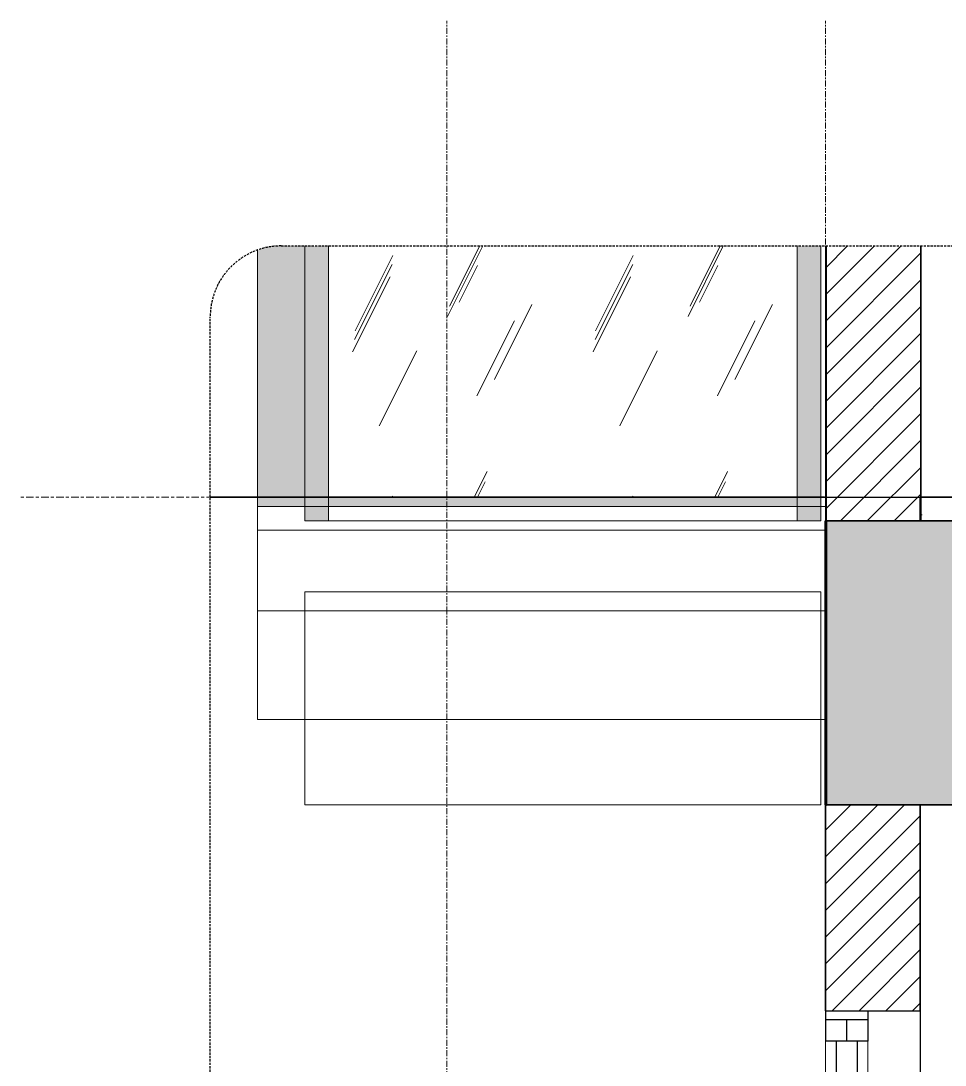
# Model space of a CAD drawing. Header units: millimetres. Extents: x 66631 to 260610, y 416 to 78637.
# Drawn here: x 95185 to 97138, y 4400 to 6606 of the extents above; entities that cross this region are included whole.
import ezdxf

# ---------------------------------------------------------------- set-up
doc = ezdxf.new("R2010")
doc.units = ezdxf.units.MM
for name, pattern in [('Centre', [31.75, 6.35, -4.7625, 15.875, -4.7625]), ('Grid Line', [22.225, 12.7, -3.175, 3.175, -3.175]), ('Hidden', [7.14375, 4.7625, -2.38125]), ('IMPORT-CENTER _2_', [40.64, 25.4, -5.08, 5.08, -5.08])]:
    doc.linetypes.add(name, pattern=pattern)
for name, color, linetype, lineweight in [('0-5', 130, 'Continuous', 5), ('A-DETL-GENF', 92, 'Continuous', 18), ('A-DETL-GENF-4', 92, 'Hidden', 25), ('A-DETL-GENF-5', 9, 'Continuous', 18), ('A-DETL-MEDM', 33, 'Continuous', 35), ('A-FLOR', 192, 'Continuous', 18), ('A-FLOR-3', 7, 'Continuous', 18), ('A-FLOR-FNSH-1', 250, 'Continuous', 35), ('A-FLOR-LEVL-2', 51, 'Centre', 9), ('A-FLOR-PATT-1', 253, 'Continuous', 18), ('A-FLOR-PATT-3', 67, 'Continuous', 18), ('A-GLAZ', 151, 'Continuous', 18), ('A-GLAZ-3', 151, 'Continuous', 25), ('A-GLAZ-CURT', 52, 'Continuous', 18), ('A-GLAZ-CURT-3', 9, 'Continuous', 18), ('A-GLAZ-CWMG', 51, 'Continuous', 18), ('A-GLAZ-CWMG-2', 9, 'Continuous', 18), ('A-WALL', 113, 'Continuous', 18), ('A-WALL-2', 250, 'Continuous', 35), ('A-WALL-3', 7, 'Continuous', 18), ('A-WALL-PATT-2', 111, 'Continuous', 18), ('G-IMPT', 8, 'Continuous', 18), ('G-IMPT-4', 8, 'IMPORT-CENTER _2_', 18), ('M-EQPM', 50, 'Continuous', 18), ('M-EQPM-3', 50, 'Continuous', 25), ('S-BEAM-1', 71, 'Continuous', 5), ('S-BEAM-2', 7, 'Continuous', 18), ('S-BEAM-3', 90, 'Continuous', 50), ('S-COLS-9', 7, 'Continuous', 18), ('S-GRID-1', 1, 'Grid Line', 9)]:
    doc.layers.add(name, color=color, linetype=linetype, lineweight=lineweight)
pattern_1 = [(50, (-40799.18, 15875), (364.368, -31.878), [38.1, -419.1]), (355, (-40799.2, 15875), (-70.486, 382.113), [30.48, -335.28]), (100.451, (-40768.82, 15872.34), (293.885, 350.233), [32.38, -356.18]), (46.184, (-40799.2, 15976.6), (542.158, -84.086), [57.15, -628.65]), (96.636, (-40754, 15969.6), (474.805, 494.855), [48.57, -534.27]), (351.184, (-40799.2, 15976.6), (474.81, 494.85), [45.72, -502.92]), (21, (-40748.38, 15951.2), (303.2285, -204.5305), [38.1, -419.1]), (326, (-40748.4, 15951.2), (123.604, 368.376), [30.48, -335.28]), (71.451, (-40723.1, 15934.16), (426.834, 163.843), [32.38, -356.18]), (37.5, (-40799.18, 15875), (6.1766, 169.1102), [3.353, -327.863, 3.353, -337.007, -336.55]), (37.5, (-40799.18, 15875), (6.1766, 169.1102), [-671.576, 3.353, -333.197]), (7.5, (-40799.18, 15875), (133.639, 200.3615), [3.353, -190.703, 3.353, -320.243, -128.27]), (7.5, (-40799.18, 15875), (133.639, 200.3615), [-517.652, 3.353, -124.917]), (327.5, (-40912.47, 15875), (271.1818, -11.4584), [3.353, -123.647, 3.353, -392.887, -525.78]), (327.5, (-40912.47, 15875), (271.1818, -11.4584), [-523.24, 3.353, -522.427]), (317.5, (-40963.27, 15875), (296.2585, 50.853), [3.353, -161.747, 3.353, -259.791, -373.38]), (317.5, (-40963.27, 15875), (296.2585, 50.853), [-428.244, 3.353, -370.027]), (45, (-40799.18, 15875), (-125.7236, 125.7236), []), (45, (-40799.18, 16065.5), (-125.7236, 125.7236), [])]
pattern_2 = [(45, (100623.06, 15875), (-28.28427, 28.28427), [])]

# ---------------------------------------------------------------- blocks, each defined once
blk = doc.blocks.new('NCV_TKTC_KET CAU_rvt-3-TKCS_CĂN HỘ LOẠI 1B - MẶT CẮT 2')
at = {"layer": 'A-FLOR-PATT-1'}
h = blk.add_hatch(dxfattribs=at)
h.set_pattern_fill('FP_5', color=256, style=0, pattern_type=2)
h.set_pattern_definition(pattern_1)
h.paths.add_polyline_path([(-43642.8, 5380), (-42425.5, 5380), (-42425.5, 5385), (-44235.3, 5385), (-44235.3, 5380)])
h.paths.add_polyline_path([(-44535.3, 5380), (-44535.3, 5550), (-44536.9, 5550), (-44536.9, 5380)])
h = blk.add_hatch(dxfattribs=at)
h.set_pattern_fill('FP_5', color=256, style=0, pattern_type=2)
h.set_pattern_definition(pattern_1)
h.paths.add_polyline_path([(-43642.8, 5380), (-42425.5, 5380), (-42425.5, 5385), (-44235.3, 5385), (-44235.3, 5380)])
h.paths.add_polyline_path([(-44535.3, 5380), (-44535.3, 5550), (-44536.9, 5550), (-44536.9, 5380)])
at = {"layer": 'S-BEAM-1'}
blk.add_hatch(color=256, dxfattribs=at).paths.add_polyline_path([(-44535.3, 4950), (-44535.3, 5380), (-44536.9, 5380), (-44536.9, 4950)])
at = {"layer": 'A-FLOR-3'}
for p, q in [((-45737.4, 5530), (-44536.9, 5530)), ((-45737.4, 5360), (-45737.4, 5530)), ((-44536.9, 5360), (-45737.4, 5360))]:
    blk.add_line(p, q, dxfattribs=at)
at = {"layer": 'A-FLOR-FNSH-1'}
for p, q in [((-44536.9, 5550), (-44535.3, 5550)), ((-44536.9, 5380), (-44536.9, 5550)), ((-44536.9, 5380), (-44535.3, 5380))]:
    blk.add_line(p, q, dxfattribs=at)
at = {"layer": 'S-BEAM-2'}
for p, q in [((-45737.4, 5530), (-44536.9, 5530)), ((-45737.4, 5530), (-45737.4, 5130)), ((-44536.9, 5130), (-45737.4, 5130))]:
    blk.add_line(p, q, dxfattribs=at)
at = {"layer": 'S-BEAM-3'}
for p, q in [((-44536.9, 5550), (-44535.3, 5550)), ((-44536.9, 5550), (-44536.9, 4950)), ((-44535.3, 4950), (-44536.9, 4950))]:
    blk.add_line(p, q, dxfattribs=at)
at = {"layer": 'S-COLS-9'}
blk.add_line((-44536.9, 5550), (-44536.9, 6130.7), dxfattribs=at)
blk = doc.blocks.new('NCV_TKTC_TANG 2_rvt-3-TKCS_CĂN HỘ LOẠI 1B - MẶT CẮT 2')
at = {"layer": 'A-FLOR-PATT-3'}
h = blk.add_hatch(dxfattribs=at)
h.set_pattern_fill('FP_7', color=256, style=0, pattern_type=2)
h.set_pattern_definition([(0, (-40799.183, 15875), (203.2, 50.8), [16.764, -135.636, 16.764, -135.636, -812.8]), (0, (-40799.183, 15875), (203.2, 50.8), [-304.8, 16.764, -288.036, 16.764, -135.636, -355.6]), (0, (-40799.183, 15875), (203.2, 50.8), [-762, 16.764, -84.836, 16.764, -237.236]), (120, (-40722.983, 15900.4), (-145.5941, 150.57636), [16.764, -135.636, 16.764, -135.636, -812.8]), (120, (-40722.983, 15900.4), (-145.5941, 150.57636), [-304.8, 16.764, -288.036, 16.764, -135.636, -355.6]), (120, (-40722.983, 15900.4), (-145.5941, 150.57636), [-762, 16.764, -84.836, 16.764, -237.236]), (240, (-40697.583, 16002), (-57.6059, -201.37636), [16.764, -135.636, 16.764, -135.636, -812.8]), (240, (-40697.583, 16002), (-57.6059, -201.37636), [-304.8, 16.764, -288.036, 16.764, -135.636, -355.6]), (240, (-40697.583, 16002), (-57.6059, -201.37636), [-762, 16.764, -84.836, 16.764, -237.236])])
h.paths.add_polyline_path([(-44236.9, 5550), (-42425.5, 5550), (-42425.5, 5600), (-44336.9, 5600), (-44336.6, 5550)])
at = {"layer": 'A-FLOR-FNSH-1'}
for p, q in [((-44336.9, 5600), (-42425.5, 5600)), ((-44336.9, 5550), (-44336.9, 5600))]:
    blk.add_line(p, q, dxfattribs=at)
blk = doc.blocks.new('NCV_TKTC_TANG 1_rvt-3-TKCS_CĂN HỘ LOẠI 1B - MẶT CẮT 2')
at = {"layer": 'A-WALL-3'}
blk.add_line((-44336.6, 4950), (-44336.6, 2200), dxfattribs=at)
blk = doc.blocks.new('1_FAMILY RVT - W01-WxH 1400x1400xmm-389822-TKCS_CĂN HỘ LOẠI 1B - MẶT CẮT 2')
at = {"layer": 'A-GLAZ'}
for p, q in [((-44536.9, 3114.4), (-44536.9, 4514.4)), ((-44336.9, 4514.4), (-44336.9, 3114.4)), ((-44536.9, 4450.9), (-44536.9, 3177.9)), ((-44448, 3177.9), (-44448, 4450.9))]:
    blk.add_line(p, q, dxfattribs=at)
at = {"layer": 'A-GLAZ-3'}
for p, q in [((-44536.9, 4514.4), (-44336.9, 4514.4)), ((-44536.9, 4514.4), (-44536.9, 4450.9)), ((-44448, 4514.4), (-44448, 4450.9)), ((-44448, 4495.4), (-44536.9, 4495.4)), ((-44492.5, 4450.9), (-44492.5, 4495.4)), ((-44448, 4450.9), (-44536.9, 4450.9)), ((-44514.7, 4450.9), (-44514.7, 3177.9)), ((-44470.3, 4450.9), (-44470.3, 3177.9)), ((-44448, 3177.9), (-44536.9, 3177.9)), ((-44536.9, 3114.4), (-44536.9, 3177.9)), ((-44492.5, 3177.9), (-44492.5, 3133.5)), ((-44448, 3114.4), (-44448, 3177.9)), ((-44536.9, 3133.5), (-44448, 3133.5)), ((-44336.9, 3114.4), (-44536.9, 3114.4))]:
    blk.add_line(p, q, dxfattribs=at)
blk = doc.blocks.new('Rectangular Mullion - 50 x 100mm-1839002-TKCS_CĂN HỘ LOẠI 1B - MẶT CẮT 2')
at = {"layer": 'A-GLAZ-CWMG-2'}
blk.add_hatch(color=256, dxfattribs=at).paths.add_polyline_path([(-45725.8, 5580), (-45637, 5580), (-45637, 6130.7), (-45687, 6130.7), (-45725.8, 6125.6), (-45737, 6121), (-45737, 5580)])
at = {"layer": 'A-GLAZ-CWMG'}
for p, q in [((-45737, 5580), (-45737, 6121)), ((-45637, 6130.7), (-45637, 5580))]:
    blk.add_line(p, q, dxfattribs=at)
blk = doc.blocks.new('System Panel - Glazed-1901964-TKCS_CĂN HỘ LOẠI 1B - MẶT CẮT 2')
at = {"layer": 'A-GLAZ-CURT-3'}
h = blk.add_hatch(dxfattribs=at)
h.set_pattern_fill('FP_9', color=256, style=0, pattern_type=2)
h.set_pattern_definition([(63.435, (-40202.43, 15909.78), (-0.0009, 508), [177.488, -958.435]), (63.435, (-40710.43, 15909.78), (-0.0009, 508), [177.488, -958.435]), (63.435, (-39959.25, 16007.92), (-0.0009, 508), [177.488, -958.435]), (63.435, (-40467.25, 16007.92), (-0.0009, 508), [177.488, -958.435]), (63.435, (-39996.05, 15973.28), (-0.0009, 508), [177.488, -958.435]), (63.435, (-40504.05, 15973.28), (-0.0009, 508), [177.488, -958.435]), (63.435, (-40033.57, 16171.7), (-0.0009, 508), [86.267, -1049.655]), (63.435, (-40541.57, 16171.7), (-0.0009, 508), [86.267, -1049.655]), (63.435, (-40058.1, 16140.98), (-0.0009, 508), [177.488, -958.435]), (63.435, (-40566.1, 16140.98), (-0.0009, 508), [177.488, -958.435]), (63.435, (-40053.78, 16163.03), (-0.0009, 508), [177.488, -958.435]), (63.435, (-40561.78, 16163.03), (-0.0009, 508), [177.488, -958.435]), (63.435, (-40258.73, 16066.31), (-0.0009, 508), [177.488, -958.435]), (63.435, (-40766.73, 16066.31), (-0.0009, 508), [177.488, -958.435]), (63.435, (-40254.4, 16092.3), (-0.0009, 508), [177.488, -958.435]), (63.435, (-40762.4, 16092.3), (-0.0009, 508), [177.488, -958.435]), (63.435, (-40253.24, 16111.03), (-0.0009, 508), [177.488, -958.435]), (63.435, (-40761.24, 16111.03), (-0.0009, 508), [177.488, -958.435])])
h.paths.add_polyline_path([(-44596.9, 5600), (-44596.9, 6130.7), (-45586.9, 6130.7), (-45586.9, 5600)])
at = {"layer": 'A-GLAZ-CURT'}
for p, q in [((-45586.9, 6130.7), (-45586.9, 5600)), ((-44596.9, 5600), (-44596.9, 6130.7)), ((-45586.9, 5600), (-44596.9, 5600))]:
    blk.add_line(p, q, dxfattribs=at)
blk = doc.blocks.new('Rectangular Mullion - 50 x 100mm-1901957-TKCS_CĂN HỘ LOẠI 1B - MẶT CẮT 2')
at = {"layer": 'A-GLAZ-CWMG-2'}
blk.add_hatch(color=256, dxfattribs=at).paths.add_polyline_path([(-45586.9, 5580), (-44596.9, 5580), (-44596.9, 5600), (-45586.9, 5600)])
at = {"layer": 'A-GLAZ-CWMG'}
for p, q in [((-45586.9, 5550), (-45586.9, 5600)), ((-44596.9, 5600), (-44596.9, 5550)), ((-45586.9, 5550), (-44596.9, 5550))]:
    blk.add_line(p, q, dxfattribs=at)
blk = doc.blocks.new('Rectangular Mullion - 50 x 100mm-1838999-TKCS_CĂN HỘ LOẠI 1B - MẶT CẮT 2')
at = {"layer": 'A-GLAZ-CWMG-2'}
blk.add_hatch(color=256, dxfattribs=at).paths.add_polyline_path([(-45586.9, 5550), (-45586.9, 6130.7), (-45636.9, 6130.7), (-45636.9, 5550)])
at = {"layer": 'A-GLAZ-CWMG'}
for p, q in [((-45636.9, 6130.7), (-45636.9, 5550)), ((-45586.9, 5600), (-45586.9, 5550)), ((-45586.9, 5550), (-45636.9, 5550))]:
    blk.add_line(p, q, dxfattribs=at)
blk = doc.blocks.new('Rectangular Mullion - 50 x 100mm-V39-TKCS_CĂN HỘ LOẠI 1B - MẶT CẮT 2')
at = {"layer": 'A-GLAZ-CWMG-2'}
blk.add_hatch(color=256, dxfattribs=at).paths.add_polyline_path([(-44546.9, 5550), (-44546.9, 6130.7), (-44596.9, 6130.7), (-44596.9, 5550)])
at = {"layer": 'A-GLAZ-CWMG'}
for p, q in [((-44546.9, 5550), (-44546.9, 6130.7)), ((-44596.9, 5550), (-44596.9, 5600)), ((-44546.9, 5550), (-44596.9, 5550))]:
    blk.add_line(p, q, dxfattribs=at)
blk = doc.blocks.new('TKTC_XREF_251221_MB TANG 2-7 - TKTC_XREF_260130_MB TANG 2-5_dwg_$cc-4746808-TKCS_CĂN HỘ LOẠI 1B - MẶT CẮT 2')
at = {"layer": 'G-IMPT-4'}
for p, q in [((-45618.5, 5600), (-45465.5, 5600)), ((-45542, 5600), (-45542, 5600))]:
    blk.add_line(p, q, dxfattribs=at)
at = {"layer": 'M-EQPM'}
for p, q in [((-45542, 5600), (-45596, 5600)), ((-45596, 5600), (-45542, 5600)), ((-45542, 5600), (-45554.5, 5600)), ((-45554.5, 5600), (-45542, 5600)), ((-45542, 5600), (-45529.4, 5600)), ((-45529.4, 5600), (-45542, 5600)), ((-45485.1, 5600), (-45485.1, 5600))]:
    blk.add_line(p, q, dxfattribs=at)
blk = doc.blocks.new('TKTC_XREF_251221_MB TANG 2-7 - TKTC_XREF_260130_MB TANG 2-5_dwg_CUM U_DN100-4746796-TKCS_CĂN HỘ LOẠI 1B - MẶT CẮT 2')
at = {"layer": 'G-IMPT'}
for p, q in [((-45542, 5600), (-45609.1, 5600)), ((-45609.1, 5600), (-45542, 5600)), ((-45542, 5600), (-45601.3, 5600)), ((-45601.3, 5600), (-45542, 5600)), ((-45542, 5600), (-45542, 5600)), ((-45477.1, 5600), (-45542, 5600)), ((-45477.1, 5600), (-45542, 5600)), ((-45477.1, 5600), (-45542, 5600)), ((-45477.1, 5600), (-45542, 5600)), ((-45475.2, 5600), (-45477.1, 5600)), ((-45477.1, 5600), (-45475.2, 5600)), ((-45475.2, 5600), (-45477.1, 5600)), ((-45477.1, 5600), (-45475.2, 5600)), ((-45470.4, 5600), (-45475.2, 5600)), ((-45475.2, 5600), (-45470.4, 5600)), ((-45475.2, 5600), (-45470.4, 5600)), ((-45475.2, 5600), (-45470.4, 5600)), ((-45470.4, 5600), (-45475.2, 5600)), ((-45475.2, 5600), (-45470.4, 5600)), ((-45475.2, 5600), (-45470.4, 5600)), ((-45475.2, 5600), (-45470.4, 5600)), ((-45470.4, 5600), (-45470.4, 5600)), ((-45470.4, 5600), (-45470.4, 5600)), ((-45469.5, 5600), (-45464, 5600)), ((-45464, 5600), (-45469.5, 5600)), ((-45469.5, 5600), (-45464, 5600)), ((-45464, 5600), (-45469.5, 5600)), ((-45463.1, 5600), (-45464, 5600)), ((-45464, 5600), (-45463.1, 5600)), ((-45463.1, 5600), (-45464, 5600)), ((-45464, 5600), (-45463.1, 5600))]:
    blk.add_line(p, q, dxfattribs=at)
blk = doc.blocks.new('TKTC_XREF_251221_MB TANG 2-7 - TKTC_XREF_260130_MB TANG 2-5_dwg_$cc-4746798-TKCS_CĂN HỘ LOẠI 1B - MẶT CẮT 2')
at = {"layer": 'G-IMPT-4'}
for p, q in [((-45071.5, 5600), (-45192.6, 5600)), ((-45132.5, 5600), (-45131.7, 5600))]:
    blk.add_line(p, q, dxfattribs=at)
at = {"layer": 'M-EQPM'}
for p, q in [((-45177.1, 5600), (-45177.1, 5600)), ((-45132.1, 5600), (-45132.4, 5600)), ((-45132.4, 5600), (-45131.8, 5600)), ((-45131.8, 5600), (-45132.1, 5600))]:
    blk.add_line(p, q, dxfattribs=at)
blk = doc.blocks.new('TKTC_XREF_251221_MB TANG 2-7 - TKTC_XREF_260130_MB TANG 2-5_dwg_CUM U_DN100-V43-TKCS_CĂN HỘ LOẠI 1B - MẶT CẮT 2')
at = {"layer": 'G-IMPT'}
for p, q in [((-45196.1, 5600), (-45195.3, 5600)), ((-45195.3, 5600), (-45196.1, 5600)), ((-45196.1, 5600), (-45195.3, 5600)), ((-45195.3, 5600), (-45196.1, 5600)), ((-45191, 5600), (-45195.3, 5600)), ((-45195.3, 5600), (-45191, 5600)), ((-45191, 5600), (-45195.3, 5600)), ((-45195.3, 5600), (-45191, 5600)), ((-45190.2, 5600), (-45190.2, 5600)), ((-45190.2, 5600), (-45190.2, 5600)), ((-45190.2, 5600), (-45186.5, 5600)), ((-45186.5, 5600), (-45190.2, 5600)), ((-45186.5, 5600), (-45190.2, 5600)), ((-45186.5, 5600), (-45190.2, 5600)), ((-45190.2, 5600), (-45186.5, 5600)), ((-45186.5, 5600), (-45190.2, 5600)), ((-45186.5, 5600), (-45190.2, 5600)), ((-45186.5, 5600), (-45190.2, 5600)), ((-45186.5, 5600), (-45184.9, 5600)), ((-45184.9, 5600), (-45186.5, 5600)), ((-45186.5, 5600), (-45184.9, 5600)), ((-45184.9, 5600), (-45186.5, 5600)), ((-45184.9, 5600), (-45133.6, 5600)), ((-45184.9, 5600), (-45133.6, 5600)), ((-45184.9, 5600), (-45133.6, 5600)), ((-45184.9, 5600), (-45133.6, 5600)), ((-45133.6, 5600), (-45086.7, 5600)), ((-45086.7, 5600), (-45133.6, 5600)), ((-45133.6, 5600), (-45133.6, 5600)), ((-45133.6, 5600), (-45080.5, 5600)), ((-45080.5, 5600), (-45133.6, 5600))]:
    blk.add_line(p, q, dxfattribs=at)
blk = doc.blocks.new('TKTC_XREF_251221_MB TANG 2-7 - TKTC_XREF_260130_MB TANG 2-5_dwg_THU NUOC - THU NUOC-444531-TKCS_MB TẦNG 1-4746810-TKCS_CĂN HỘ LOẠI 1B - MẶT CẮT 2')
at = {"layer": 'G-IMPT'}
for p, q in [((-44035.4, 5600), (-44185.4, 5600)), ((-44185.4, 5600), (-44035.4, 5600)), ((-44060.4, 5600), (-44160.4, 5600)), ((-44160.4, 5600), (-44060.4, 5600)), ((-44144.4, 5600), (-44150.4, 5600)), ((-44150.4, 5600), (-44144.4, 5600)), ((-44138.1, 5600), (-44132.1, 5600)), ((-44132.1, 5600), (-44138.1, 5600)), ((-44125.6, 5600), (-44119.6, 5600)), ((-44119.6, 5600), (-44125.6, 5600)), ((-44113.6, 5600), (-44107.6, 5600)), ((-44107.6, 5600), (-44113.6, 5600)), ((-44113.6, 5600), (-44107.6, 5600)), ((-44107.6, 5600), (-44113.6, 5600)), ((-44110.4, 5600), (-44110.4, 5600)), ((-44110.4, 5600), (-44110.4, 5600)), ((-44110.4, 5600), (-44110.4, 5600)), ((-44110.4, 5600), (-44110.4, 5600)), ((-44095.2, 5600), (-44101.2, 5600)), ((-44101.2, 5600), (-44095.2, 5600)), ((-44082.7, 5600), (-44088.7, 5600)), ((-44088.7, 5600), (-44082.7, 5600)), ((-44076.3, 5600), (-44070.3, 5600)), ((-44070.3, 5600), (-44076.3, 5600))]:
    blk.add_line(p, q, dxfattribs=at)
blk = doc.blocks.new('TKTC_XREF_251221_MB TANG 2-7 - TKTC_XREF_260130_MB TANG 2-5_dwg_$cc-4746805-TKCS_CĂN HỘ LOẠI 1B - MẶT CẮT 2')
at = {"layer": 'G-IMPT-4'}
for p, q in [((-44729, 5600), (-44576, 5600)), ((-44652.5, 5600), (-44652.5, 5600))]:
    blk.add_line(p, q, dxfattribs=at)
at = {"layer": 'M-EQPM'}
for p, q in [((-44652.5, 5600), (-44706.6, 5600)), ((-44706.6, 5600), (-44652.5, 5600)), ((-44652.5, 5600), (-44665, 5600)), ((-44665, 5600), (-44652.5, 5600)), ((-44652.5, 5600), (-44640, 5600)), ((-44640, 5600), (-44652.5, 5600)), ((-44595.6, 5600), (-44595.6, 5600))]:
    blk.add_line(p, q, dxfattribs=at)
blk = doc.blocks.new('TKTC_XREF_251221_MB TANG 2-7 - TKTC_XREF_260130_MB TANG 2-5_dwg_CUM U_DN100-V44-TKCS_CĂN HỘ LOẠI 1B - MẶT CẮT 2')
at = {"layer": 'G-IMPT'}
for p, q in [((-44652.5, 5600), (-44719.6, 5600)), ((-44719.6, 5600), (-44652.5, 5600)), ((-44652.5, 5600), (-44711.8, 5600)), ((-44711.8, 5600), (-44652.5, 5600)), ((-44652.5, 5600), (-44652.5, 5600)), ((-44587.7, 5600), (-44652.5, 5600)), ((-44587.7, 5600), (-44652.5, 5600)), ((-44587.7, 5600), (-44652.5, 5600)), ((-44587.7, 5600), (-44652.5, 5600)), ((-44585.7, 5600), (-44587.7, 5600)), ((-44587.7, 5600), (-44585.7, 5600)), ((-44585.7, 5600), (-44587.7, 5600)), ((-44587.7, 5600), (-44585.7, 5600)), ((-44581, 5600), (-44585.7, 5600)), ((-44585.7, 5600), (-44581, 5600)), ((-44585.7, 5600), (-44581, 5600)), ((-44585.7, 5600), (-44581, 5600)), ((-44581, 5600), (-44585.7, 5600)), ((-44585.7, 5600), (-44581, 5600)), ((-44585.7, 5600), (-44581, 5600)), ((-44585.7, 5600), (-44581, 5600)), ((-44581, 5600), (-44581, 5600)), ((-44581, 5600), (-44581, 5600)), ((-44580, 5600), (-44574.6, 5600)), ((-44574.6, 5600), (-44580, 5600)), ((-44580, 5600), (-44574.6, 5600)), ((-44574.6, 5600), (-44580, 5600)), ((-44573.6, 5600), (-44574.6, 5600)), ((-44574.6, 5600), (-44573.6, 5600)), ((-44573.6, 5600), (-44574.6, 5600)), ((-44574.6, 5600), (-44573.6, 5600))]:
    blk.add_line(p, q, dxfattribs=at)
blk = doc.blocks.new('TKTC_XREF_251221_MB TANG 2-7 - TKTC_XREF_260130_MB TANG 2-5_dwg_THU NUOC - THU NUOC-444531-TKCS_MB TẦNG 1-4746804-TKCS_CĂN HỘ LOẠI 1B - MẶT CẮT 2')
at = {"layer": 'G-IMPT'}
for p, q in [((-45708.7, 5600), (-45837, 5600)), ((-45837, 5600), (-45708.7, 5600)), ((-45733.7, 5600), (-45833.7, 5600)), ((-45833.7, 5600), (-45733.7, 5600)), ((-45817.7, 5600), (-45823.7, 5600)), ((-45823.7, 5600), (-45817.7, 5600)), ((-45811.3, 5600), (-45805.3, 5600)), ((-45805.3, 5600), (-45811.3, 5600)), ((-45798.9, 5600), (-45792.9, 5600)), ((-45792.9, 5600), (-45798.9, 5600)), ((-45786.9, 5600), (-45780.9, 5600)), ((-45780.9, 5600), (-45786.9, 5600)), ((-45786.9, 5600), (-45780.9, 5600)), ((-45780.9, 5600), (-45786.9, 5600)), ((-45783.7, 5600), (-45783.7, 5600)), ((-45783.7, 5600), (-45783.7, 5600)), ((-45783.7, 5600), (-45783.7, 5600)), ((-45783.7, 5600), (-45783.7, 5600)), ((-45768.4, 5600), (-45774.4, 5600)), ((-45774.4, 5600), (-45768.4, 5600)), ((-45756, 5600), (-45762, 5600)), ((-45762, 5600), (-45756, 5600)), ((-45749.6, 5600), (-45743.6, 5600)), ((-45743.6, 5600), (-45749.6, 5600))]:
    blk.add_line(p, q, dxfattribs=at)
blk = doc.blocks.new('TKTC_XREF_251221_MB TANG 2-7 - TKTC_XREF_260130_MB TANG 2-5_dwg_$cc-V46-TKCS_CĂN HỘ LOẠI 1B - MẶT CẮT 2')
at = {"layer": 'G-IMPT-4'}
for p, q in [((-45383.3, 5600), (-45504.4, 5600)), ((-45444.3, 5600), (-45443.5, 5600))]:
    blk.add_line(p, q, dxfattribs=at)
at = {"layer": 'M-EQPM'}
for p, q in [((-45488.9, 5600), (-45488.9, 5600)), ((-45443.9, 5600), (-45444.2, 5600)), ((-45444.2, 5600), (-45443.6, 5600)), ((-45443.6, 5600), (-45443.9, 5600))]:
    blk.add_line(p, q, dxfattribs=at)
blk = doc.blocks.new('TKTC_XREF_251221_MB TANG 2-7 - TKTC_XREF_260130_MB TANG 2-5_dwg_CUM U_DN100-V47-TKCS_CĂN HỘ LOẠI 1B - MẶT CẮT 2')
at = {"layer": 'G-IMPT'}
for p, q in [((-45508.6, 5600), (-45507.8, 5600)), ((-45508.5, 5600), (-45508.6, 5600)), ((-45507.8, 5600), (-45508.5, 5600)), ((-45507.9, 5600), (-45507.2, 5600)), ((-45507.2, 5600), (-45507.9, 5600)), ((-45507.9, 5600), (-45507.9, 5600)), ((-45506.6, 5600), (-45506.6, 5600)), ((-45505.9, 5600), (-45505.9, 5600)), ((-45505, 5600), (-45505.1, 5600)), ((-45504.4, 5600), (-45504.4, 5600)), ((-45503.5, 5600), (-45503.5, 5600)), ((-45502.9, 5600), (-45502.9, 5600)), ((-45502.8, 5600), (-45502.8, 5600)), ((-45502.7, 5600), (-45502.8, 5600)), ((-45499, 5600), (-45502.8, 5600)), ((-45502.7, 5600), (-45502.7, 5600)), ((-45498.9, 5600), (-45502.7, 5600)), ((-45502.1, 5600), (-45502.1, 5600)), ((-45502.1, 5600), (-45502.1, 5600)), ((-45502.1, 5600), (-45502.1, 5600)), ((-45498.3, 5600), (-45502.1, 5600)), ((-45498.3, 5600), (-45502.1, 5600)), ((-45497.5, 5600), (-45446.1, 5600)), ((-45496.8, 5600), (-45445.5, 5600)), ((-45446.1, 5600), (-45445.5, 5600)), ((-45446.1, 5600), (-45445.5, 5600)), ((-45446.1, 5600), (-45445.5, 5600))]:
    blk.add_line(p, q, dxfattribs=at)
at = {"layer": 'G-IMPT', "flags": 128}
for points in [[(-45503.5, 5600), (-45507.8, 5600), (-45507.8, 5600), (-45503.5, 5600)], [(-45502.9, 5600), (-45507.2, 5600), (-45507.2, 5600), (-45502.9, 5600)], [(-45502.8, 5600), (-45499, 5600), (-45498.9, 5600), (-45502.7, 5600)], [(-45502.1, 5600), (-45498.4, 5600), (-45498.3, 5600), (-45502.1, 5600)], [(-45498.9, 5600), (-45498.9, 5600), (-45497.4, 5600), (-45497.5, 5600), (-45499, 5600), (-45499, 5600)], [(-45498.3, 5600), (-45498.3, 5600), (-45496.8, 5600), (-45496.8, 5600), (-45498.4, 5600), (-45498.4, 5600)], [(-45497.4, 5600), (-45446.1, 5600), (-45446.1, 5600)], [(-45496.8, 5600), (-45445.5, 5600), (-45445.5, 5600)]]:
    blk.add_lwpolyline(points, dxfattribs=at)
blk = doc.blocks.new('TKTC_XREF_251221_MB TANG 2-7 - TKTC_XREF_260130_MB TANG 2-5_dwg_FD-4746794-TKCS_CĂN HỘ LOẠI 1B - MẶT CẮT 2')
at = {"layer": 'G-IMPT'}
for p, q in [((-45210.7, 5600), (-45060.7, 5600)), ((-45060.7, 5600), (-45210.7, 5600)), ((-45135.7, 5600), (-45135.7, 5600))]:
    blk.add_line(p, q, dxfattribs=at)
at = {"layer": 'M-EQPM'}
for p, q in [((-45082.4, 5600), (-45189, 5600)), ((-45098, 5600), (-45173.4, 5600)), ((-45098, 5600), (-45173.4, 5600))]:
    blk.add_line(p, q, dxfattribs=at)
blk = doc.blocks.new('TKTC_XREF_251221_MB TANG 2-7 - TKTC_XREF_251221_MB TANG 2-7-2039446-TKCS_CĂN HỘ LOẠI 1B - MẶT CẮT 2')
at = {"layer": 'M-EQPM'}
for p, q in [((-45626.7, 5600), (-45477.1, 5600)), ((-45477.1, 5600), (-45626.7, 5600)), ((-45496.8, 5600), (-45536.9, 5600)), ((-45536.9, 5600), (-45496.8, 5600)), ((-45346.9, 5600), (-45496.8, 5600)), ((-45496.8, 5600), (-45346.9, 5600)), ((-45476.9, 5600), (-45427.2, 5600)), ((-45427.2, 5600), (-45476.9, 5600)), ((-45224.9, 5600), (-45184.9, 5600)), ((-45184.9, 5600), (-45224.9, 5600)), ((-45184.9, 5600), (-45064.9, 5600)), ((-45064.9, 5600), (-45184.9, 5600)), ((-44737.7, 5600), (-44588, 5600)), ((-44588, 5600), (-44737.7, 5600)), ((-44737.3, 5600), (-44587.6, 5600)), ((-44587.6, 5600), (-44737.3, 5600)), ((-44736.8, 5600), (-44587.1, 5600)), ((-44587.1, 5600), (-44736.8, 5600)), ((-44587.9, 5600), (-44538.2, 5600)), ((-44538.2, 5600), (-44587.9, 5600)), ((-44587.5, 5600), (-44537.7, 5600)), ((-44537.7, 5600), (-44587.5, 5600)), ((-44587, 5600), (-44537.2, 5600)), ((-44537.2, 5600), (-44587, 5600))]:
    blk.add_line(p, q, dxfattribs=at)
at = {"layer": 'M-EQPM-3'}
for p, q in [((-45837, 5600), (-35850.5, 5600)), ((-45733.6, 5600), (-45837, 5600)), ((-45739, 5600), (-44539, 5600)), ((-44539, 5600), (-45739, 5600)), ((-45739, 5600), (-44539, 5600)), ((-44539, 5600), (-45739, 5600)), ((-45739, 5600), (-45586.9, 5600)), ((-44539, 5600), (-45733.6, 5600)), ((-44596.9, 5600), (-44539, 5600))]:
    blk.add_line(p, q, dxfattribs=at)
for name, p in [('TKTC_XREF_251221_MB TANG 2-7 - TKTC_XREF_260130_MB TANG 2-5_dwg_THU NUOC - THU NUOC-444531-TKCS_MB TẦNG 1-4746804-TKCS_CĂN HỘ LOẠI 1B - MẶT CẮT 2', (0, 0)), ('TKTC_XREF_251221_MB TANG 2-7 - TKTC_XREF_260130_MB TANG 2-5_dwg_$cc-4746808-TKCS_CĂN HỘ LOẠI 1B - MẶT CẮT 2', (0, 0)), ('TKTC_XREF_251221_MB TANG 2-7 - TKTC_XREF_260130_MB TANG 2-5_dwg_CUM U_DN100-4746796-TKCS_CĂN HỘ LOẠI 1B - MẶT CẮT 2', (0, 0)), ('TKTC_XREF_251221_MB TANG 2-7 - TKTC_XREF_260130_MB TANG 2-5_dwg_THU NUOC - THU NUOC-444531-TKCS_MB TẦNG 1-4746810-TKCS_CĂN HỘ LOẠI 1B - MẶT CẮT 2', (-1354.1, 0)), ('TKTC_XREF_251221_MB TANG 2-7 - TKTC_XREF_260130_MB TANG 2-5_dwg_CUM U_DN100-V47-TKCS_CĂN HỘ LOẠI 1B - MẶT CẮT 2', (0, 0)), ('TKTC_XREF_251221_MB TANG 2-7 - TKTC_XREF_260130_MB TANG 2-5_dwg_$cc-V46-TKCS_CĂN HỘ LOẠI 1B - MẶT CẮT 2', (0, 0)), ('TKTC_XREF_251221_MB TANG 2-7 - TKTC_XREF_260130_MB TANG 2-5_dwg_THU NUOC - THU NUOC-444531-TKCS_MB TẦNG 1-4746810-TKCS_CĂN HỘ LOẠI 1B - MẶT CẮT 2', (-1250, 0)), ('TKTC_XREF_251221_MB TANG 2-7 - TKTC_XREF_260130_MB TANG 2-5_dwg_THU NUOC - THU NUOC-444531-TKCS_MB TẦNG 1-4746810-TKCS_CĂN HỘ LOẠI 1B - MẶT CẮT 2', (-1250, 0)), ('TKTC_XREF_251221_MB TANG 2-7 - TKTC_XREF_260130_MB TANG 2-5_dwg_FD-4746794-TKCS_CĂN HỘ LOẠI 1B - MẶT CẮT 2', (0, 0)), ('TKTC_XREF_251221_MB TANG 2-7 - TKTC_XREF_260130_MB TANG 2-5_dwg_CUM U_DN100-V43-TKCS_CĂN HỘ LOẠI 1B - MẶT CẮT 2', (0, 0)), ('TKTC_XREF_251221_MB TANG 2-7 - TKTC_XREF_260130_MB TANG 2-5_dwg_$cc-4746798-TKCS_CĂN HỘ LOẠI 1B - MẶT CẮT 2', (0, 0)), ('TKTC_XREF_251221_MB TANG 2-7 - TKTC_XREF_260130_MB TANG 2-5_dwg_$cc-4746805-TKCS_CĂN HỘ LOẠI 1B - MẶT CẮT 2', (-0.4, 0)), ('TKTC_XREF_251221_MB TANG 2-7 - TKTC_XREF_260130_MB TANG 2-5_dwg_$cc-4746805-TKCS_CĂN HỘ LOẠI 1B - MẶT CẮT 2', (0, 0)), ('TKTC_XREF_251221_MB TANG 2-7 - TKTC_XREF_260130_MB TANG 2-5_dwg_$cc-4746805-TKCS_CĂN HỘ LOẠI 1B - MẶT CẮT 2', (0.5, 0)), ('TKTC_XREF_251221_MB TANG 2-7 - TKTC_XREF_260130_MB TANG 2-5_dwg_CUM U_DN100-V44-TKCS_CĂN HỘ LOẠI 1B - MẶT CẮT 2', (-0.4, 0)), ('TKTC_XREF_251221_MB TANG 2-7 - TKTC_XREF_260130_MB TANG 2-5_dwg_CUM U_DN100-V44-TKCS_CĂN HỘ LOẠI 1B - MẶT CẮT 2', (0, 0)), ('TKTC_XREF_251221_MB TANG 2-7 - TKTC_XREF_260130_MB TANG 2-5_dwg_CUM U_DN100-V44-TKCS_CĂN HỘ LOẠI 1B - MẶT CẮT 2', (0.5, 0))]:
    blk.add_blockref(name, p)
at = {"extrusion": (0, 0, -1)}
for name, p in [('TKTC_XREF_251221_MB TANG 2-7 - TKTC_XREF_260130_MB TANG 2-5_dwg_CUM U_DN100-V44-TKCS_CĂN HỘ LOẠI 1B - MẶT CẮT 2', (90084.5, 0)), ('TKTC_XREF_251221_MB TANG 2-7 - TKTC_XREF_260130_MB TANG 2-5_dwg_$cc-4746805-TKCS_CĂN HỘ LOẠI 1B - MẶT CẮT 2', (90084.5, 0)), ('TKTC_XREF_251221_MB TANG 2-7 - TKTC_XREF_260130_MB TANG 2-5_dwg_THU NUOC - THU NUOC-444531-TKCS_MB TẦNG 1-4746810-TKCS_CĂN HỘ LOẠI 1B - MẶT CẮT 2', (89044, 0))]:
    blk.add_blockref(name, p, dxfattribs=at)
blk = doc.blocks.new('BORDER VIEW - BORDER VIEW-3685526-TKCS_CĂN HỘ LOẠI 1B - MẶT CẮT 2')
at = {"layer": 'A-DETL-GENF-4'}
for p, q in [((-45687, 6130.7), (-36000.5, 6130.7)), ((-45837, 1750), (-45837, 5980.7))]:
    blk.add_line(p, q, dxfattribs=at)
blk.add_arc((-45687, 5980.7), 150, 90, 180, dxfattribs=at)

msp = doc.modelspace()

# ---------------------------------------------------------------- hatches: boundary and pattern name
at = {"layer": 'A-DETL-GENF-5'}
h = msp.add_hatch(dxfattribs=at)
h.set_pattern_fill('FP_5', color=256, style=0, pattern_type=2)
h.set_pattern_definition([(50, (100623.06, 15875), (364.368, -31.878), [38.1, -419.1]), (355, (100623.06, 15875), (-70.486, 382.113), [30.48, -335.28]), (100.451, (100653.42, 15872.34), (293.885, 350.233), [32.38, -356.18]), (46.184, (100623.06, 15976.6), (542.158, -84.086), [57.15, -628.65]), (96.636, (100668.24, 15969.6), (474.805, 494.855), [48.57, -534.27]), (351.184, (100623.06, 15976.6), (474.81, 494.85), [45.72, -502.92]), (21, (100673.86, 15951.2), (303.2285, -204.5305), [38.1, -419.1]), (326, (100673.86, 15951.2), (123.604, 368.376), [30.48, -335.28]), (71.451, (100699.13, 15934.16), (426.834, 163.843), [32.38, -356.18]), (37.5, (100623.06, 15875), (6.1766, 169.1102), [3.353, -327.863, 3.353, -337.007, -336.55]), (37.5, (100623.06, 15875), (6.1766, 169.1102), [-671.576, 3.353, -333.197]), (7.5, (100623.06, 15875), (133.6389, 200.3615), [3.353, -190.703, 3.353, -320.243, -128.27]), (7.5, (100623.06, 15875), (133.6389, 200.3615), [-517.652, 3.353, -124.917]), (327.5, (100509.78, 15875), (271.1818, -11.4584), [3.353, -123.647, 3.353, -392.887, -525.78]), (327.5, (100509.78, 15875), (271.1818, -11.4584), [-523.24, 3.353, -522.427]), (317.5, (100458.98, 15875), (296.2585, 50.853), [3.353, -161.747, 3.353, -259.791, -373.38]), (317.5, (100458.98, 15875), (296.2585, 50.853), [-428.244, 3.353, -370.027]), (45, (100623.06, 15875), (-125.7236, 125.7236), []), (45, (100623.06, 16065.5), (-125.7236, 125.7236), [])])
h.paths.add_polyline_path([(101186.6, 1600), (101486.6, 1600), (101486.6, 1930), (105571.7, 1930), (105571.7, 2130), (104685.3, 2130), (104685.3, 2100), (101095.3, 2100), (101095.3, 2150), (96886.9, 2150), (96886.9, 1600), (97186.9, 1600), (97186.9, 1930), (101186.6, 1930), (101186.6, 1695)])
h.paths.add_polyline_path([(101484.1, 4950), (101486.6, 4950), (101486.6, 5330), (105571.7, 5330), (105571.7, 5500), (101285.3, 5500), (101285.3, 5550), (96886.9, 5550), (96886.9, 4950), (97186.9, 4950), (97186.9, 5385), (101186.6, 5385), (101186.6, 4950)])
at = {"layer": 'A-WALL-PATT-2'}
h = msp.add_hatch(dxfattribs=at)
h.set_pattern_fill('FP_4', color=256, style=0, pattern_type=2)
h.set_pattern_definition(pattern_2)
h.paths.add_polyline_path([(96886.9, 5550), (97085.3, 5550), (97085.7, 5600), (97086.1, 5600), (97085.7, 6130.7), (96886.1, 6130.7), (96886.1, 5550)])
h = msp.add_hatch(dxfattribs=at)
h.set_pattern_fill('FP_4', color=256, style=0, pattern_type=2)
h.set_pattern_definition(pattern_2)
h.paths.add_polyline_path([(96885.3, 2150), (97085.3, 2150), (97085.3, 3114.4), (96885.3, 3114.4), (96885.3, 2151.2)])
h.paths.add_polyline_path([(96886.9, 4514.4), (97085.3, 4514.4), (97085.3, 4950), (96885.3, 4950), (96885.3, 4514.4)])

# ---------------------------------------------------------------- linework, layer by layer
at = {"layer": 'A-DETL-MEDM'}
for p, q in [((101285.3, 5550), (96886.9, 5550)), ((96886.9, 5550), (96886.9, 4950)), ((96886.9, 4950), (97186.9, 4950))]:
    msp.add_line(p, q, dxfattribs=at)
at = {"layer": 'A-FLOR'}
for p, q in [((95684.9, 5580), (96885.3, 5580)), ((95684.9, 5580), (95684.9, 5530)), ((96885.3, 5580), (96885.3, 5550)), ((96885.3, 5530), (95684.9, 5530))]:
    msp.add_line(p, q, dxfattribs=at)
at = {"layer": 'A-FLOR-LEVL-2'}
msp.add_line((95185.2, 5600), (106318.6, 5600), dxfattribs=at)
at = {"layer": 'A-WALL'}
for p, q in [((96875.3, 5400), (95785.3, 5400)), ((95785.3, 5400), (95785.3, 4950)), ((96875.3, 4950), (96875.3, 5400)), ((95785.3, 4950), (96875.3, 4950))]:
    msp.add_line(p, q, dxfattribs=at)
at = {"layer": 'A-WALL-2'}
for p, q in [((96886.1, 5550), (96886.1, 6130.7)), ((97086.1, 5550), (97086.1, 6130.7)), ((96886.9, 5550), (96886.1, 5550)), ((96885.3, 5400), (96885.3, 4514.4)), ((96886.9, 5400), (96885.3, 5400)), ((97085.3, 4950), (97085.3, 4514.4))]:
    msp.add_line(p, q, dxfattribs=at)
at = {"layer": 'S-GRID-1'}
for p, q in [((96085.3, 5356.1), (96085.3, 6606.1)), ((96885.3, 5356.1), (96885.3, 6606.1)), ((96085.3, 2218.5), (96085.3, 5356.1)), ((96885.3, 2218.5), (96885.3, 5356.1))]:
    msp.add_line(p, q, dxfattribs=at)

# ---------------------------------------------------------------- block references
at = {"layer": '0-5'}
for name in ['NCV_TKTC_KET CAU_rvt-3-TKCS_CĂN HỘ LOẠI 1B - MẶT CẮT 2', 'NCV_TKTC_TANG 2_rvt-3-TKCS_CĂN HỘ LOẠI 1B - MẶT CẮT 2', 'NCV_TKTC_TANG 1_rvt-3-TKCS_CĂN HỘ LOẠI 1B - MẶT CẮT 2']:
    msp.add_blockref(name, (141422.2, 0), dxfattribs=at)
at = {"layer": 'A-DETL-GENF'}
msp.add_blockref('BORDER VIEW - BORDER VIEW-3685526-TKCS_CĂN HỘ LOẠI 1B - MẶT CẮT 2', (141422.2, 0), dxfattribs=at)
at = {"layer": 'A-GLAZ'}
msp.add_blockref('1_FAMILY RVT - W01-WxH 1400x1400xmm-389822-TKCS_CĂN HỘ LOẠI 1B - MẶT CẮT 2', (141422.2, 0), dxfattribs=at)
at = {"layer": 'A-GLAZ-CURT'}
msp.add_blockref('System Panel - Glazed-1901964-TKCS_CĂN HỘ LOẠI 1B - MẶT CẮT 2', (141422.2, 0), dxfattribs=at)
at = {"layer": 'A-GLAZ-CWMG'}
for name in ['Rectangular Mullion - 50 x 100mm-1839002-TKCS_CĂN HỘ LOẠI 1B - MẶT CẮT 2', 'Rectangular Mullion - 50 x 100mm-1838999-TKCS_CĂN HỘ LOẠI 1B - MẶT CẮT 2', 'Rectangular Mullion - 50 x 100mm-V39-TKCS_CĂN HỘ LOẠI 1B - MẶT CẮT 2', 'Rectangular Mullion - 50 x 100mm-1901957-TKCS_CĂN HỘ LOẠI 1B - MẶT CẮT 2']:
    msp.add_blockref(name, (141422.2, 0), dxfattribs=at)
at = {"layer": 'M-EQPM'}
msp.add_blockref('TKTC_XREF_251221_MB TANG 2-7 - TKTC_XREF_251221_MB TANG 2-7-2039446-TKCS_CĂN HỘ LOẠI 1B - MẶT CẮT 2', (141422.2, 0), dxfattribs=at)

doc.saveas('drawing.dxf')
